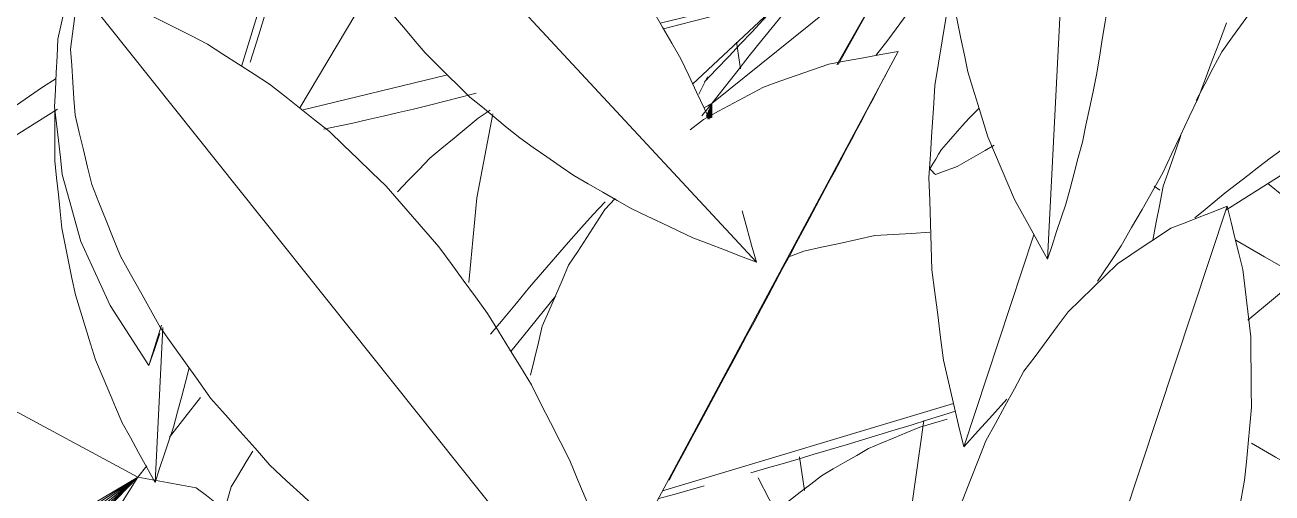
# Model space of a CAD drawing. Header units: metres. Extents: x 13.9 to 26.7, y -0.2 to 3.2.
# Drawn here: x 21.1852 to 21.258, y 1.3039 to 1.3312 of the extents above; entities that cross this region are included whole.
import ezdxf

# ---------------------------------------------------------------- set-up
doc = ezdxf.new("R2010")
doc.units = ezdxf.units.M
doc.layers.add('Importações nas famílias', color=10, linetype='Continuous', lineweight=5)
doc.layers.add('Vegetação', color=7, linetype='Continuous', lineweight=5)

# ---------------------------------------------------------------- blocks, each defined once
blk = doc.blocks.new('Planta_pergolado_12200 - plantas pergolado_skp_Component_12-V129-Corte 1')
at = {"layer": 'Importações nas famílias'}
blk.add_line((16.713184, 1.036307), (16.710977, 1.079085), dxfattribs=at)
at = {"layer": 'Importações nas famílias', "flags": 128}
for points in [[(16.709644, 1.051195), (16.709811, 1.050161), (16.709979, 1.049128), (16.710146, 1.048094), (16.710314, 1.04706)], [(16.717832, 1.047241), (16.71803, 1.048213), (16.718229, 1.049184), (16.718427, 1.050156), (16.718626, 1.051127)], [(16.710314, 1.04706), (16.710521, 1.04608), (16.710727, 1.045101), (16.710934, 1.044121), (16.711141, 1.043141)], [(16.716651, 1.043448), (16.716946, 1.044397), (16.717241, 1.045345), (16.717536, 1.046293), (16.717832, 1.047241)], [(16.711141, 1.043141), (16.711382, 1.042238), (16.711623, 1.041334), (16.711864, 1.040431), (16.712105, 1.039528)], [(16.715095, 1.03979), (16.715484, 1.040705), (16.715873, 1.041619), (16.716262, 1.042534), (16.716651, 1.043448)], [(16.712105, 1.039528), (16.712375, 1.038723), (16.712644, 1.037918), (16.712914, 1.037112), (16.713184, 1.036307)], [(16.713184, 1.036307), (16.713662, 1.037178), (16.71414, 1.038049), (16.714618, 1.038919), (16.715095, 1.03979)]]:
    blk.add_lwpolyline(points, dxfattribs=at)
blk = doc.blocks.new('Planta_pergolado_12200 - plantas pergolado_skp_Component_16-V2705-Corte 1')
at = {"extrusion": (0, 0, -1), "zscale": -0.9999999999999996}
blk.add_blockref('Planta_pergolado_12200 - plantas pergolado_skp_Component_12-V129-Corte 1', (-37.95805, 0.281269), dxfattribs=at)
blk = doc.blocks.new('Planta_pergolado_12200 - plantas pergolado_skp_-V2729-Corte 1')
blk.add_blockref('Planta_pergolado_12200 - plantas pergolado_skp_Component_16-V2705-Corte 1', (0, 0))
blk = doc.blocks.new('Planta_pergolado_12200 - plantas pergolado_skp_Component_12-V2751-Corte 1')
at = {"layer": 'Importações nas famílias'}
for p, q in [((21.224144, 1.327787), (21.228942, 1.33225)), ((21.211642, 1.325809), (21.212348, 1.32627))]:
    blk.add_line(p, q, dxfattribs=at)
at = {"layer": 'Importações nas famílias', "flags": 128}
for points in [[(21.225177, 1.331713), (21.226118, 1.331847), (21.227059, 1.331982), (21.228001, 1.332116), (21.228942, 1.33225)], [(21.228942, 1.33225), (21.228275, 1.331539), (21.227609, 1.330828), (21.226942, 1.330116), (21.226275, 1.329405)], [(21.222452, 1.331023), (21.223351, 1.33125), (21.224264, 1.331482), (21.225177, 1.331713)], [(21.226275, 1.329405), (21.225559, 1.328661), (21.224844, 1.327918)], [(21.208828, 1.323476), (21.209532, 1.324059), (21.210235, 1.324642), (21.210939, 1.325225), (21.211642, 1.325809)], [(21.206939, 1.321504), (21.207568, 1.322162), (21.208198, 1.322819), (21.208828, 1.323476)]]:
    blk.add_lwpolyline(points, dxfattribs=at)
blk = doc.blocks.new('Planta_pergolado_12200 - plantas pergolado_skp_Component_12-V2753-Corte 1')
at = {"layer": 'Importações nas famílias'}
for p, q in [((21.251427, 1.321595), (21.251102, 1.321842)), ((21.260484, 1.319751), (21.257735, 1.321993))]:
    blk.add_line(p, q, dxfattribs=at)
at = {"layer": 'Importações nas famílias', "flags": 128}
for points in [[(21.258386, 1.317237), (21.257543, 1.317723), (21.256699, 1.318209), (21.255856, 1.318695)], [(21.261035, 1.315914), (21.260152, 1.316355), (21.259269, 1.316796), (21.258386, 1.317237)]]:
    blk.add_lwpolyline(points, dxfattribs=at)
blk = doc.blocks.new('Planta_pergolado_12200 - plantas pergolado_skp_Component_16-V2755-Corte 1')
for name in ['Planta_pergolado_12200 - plantas pergolado_skp_Component_12-V2751-Corte 1', 'Planta_pergolado_12200 - plantas pergolado_skp_Component_12-V2753-Corte 1']:
    blk.add_blockref(name, (0, 0))
blk = doc.blocks.new('Planta_pergolado_12200 - plantas pergolado_skp_-V2811-Corte 1')
at = {"layer": 'Importações nas famílias'}
blk.add_line((21.236946, 1.30322), (21.237646, 1.308179), dxfattribs=at)
blk.add_blockref('Planta_pergolado_12200 - plantas pergolado_skp_Component_16-V2755-Corte 1', (0, 0))
blk = doc.blocks.new('Planta_pergolado_12200 - plantas pergolado_skp_Component_12-V325-Corte 1')
at = {"layer": 'Importações nas famílias'}
blk.add_line((16.693766, 1.312778), (16.6933, 1.321813), dxfattribs=at)
at = {"layer": 'Importações nas famílias', "flags": 128}
for points in [[(16.699607, 1.331534), (16.699606, 1.332519), (16.699605, 1.333505), (16.699605, 1.334465)], [(16.699208, 1.327599), (16.699308, 1.328582), (16.699407, 1.329566), (16.699507, 1.33055), (16.699607, 1.331534)], [(16.698414, 1.323713), (16.698613, 1.324684), (16.698811, 1.325656), (16.69901, 1.326627), (16.699208, 1.327599)], [(16.697233, 1.31992), (16.697528, 1.320868), (16.697824, 1.321816), (16.698119, 1.322764), (16.698414, 1.323713)], [(16.695678, 1.316261), (16.696067, 1.317176), (16.696456, 1.31809), (16.696844, 1.319005), (16.697233, 1.31992)], [(16.691763, 1.319465), (16.691965, 1.318709), (16.692206, 1.317806), (16.692447, 1.316902), (16.692688, 1.315999)], [(16.692688, 1.315999), (16.692957, 1.315194), (16.693227, 1.314389), (16.693497, 1.313584), (16.693766, 1.312778)], [(16.693766, 1.312778), (16.694244, 1.313649), (16.694722, 1.31452), (16.6952, 1.315391), (16.695678, 1.316261)]]:
    blk.add_lwpolyline(points, dxfattribs=at)
blk = doc.blocks.new('Planta_pergolado_12200 - plantas pergolado_skp_Component_16-V2819-Corte 1')
at = {"extrusion": (0, 0, -1), "zscale": -0.9999999999999996}
blk.add_blockref('Planta_pergolado_12200 - plantas pergolado_skp_Component_12-V325-Corte 1', (-37.88655, -0.008219), dxfattribs=at)
blk = doc.blocks.new('Planta_pergolado_12200 - plantas pergolado_skp_-V2895-Corte 1')
blk.add_blockref('Planta_pergolado_12200 - plantas pergolado_skp_Component_16-V2819-Corte 1', (0, 0))
blk = doc.blocks.new('Planta_pergolado_12200 - plantas pergolado_skp_Component_12-V2897-Corte 1')
at = {"layer": 'Importações nas famílias'}
for p, q in [((21.197825, 1.328813), (21.201612, 1.341048)), ((21.198334, 1.329075), (21.198625, 1.329985)), ((21.192428, 1.311378), (21.193158, 1.313738))]:
    blk.add_line(p, q, dxfattribs=at)
at = {"layer": 'Importações nas famílias', "flags": 128}
for points in [[(21.187954, 1.334221), (21.187744, 1.333268), (21.187535, 1.332314), (21.187326, 1.331361), (21.187117, 1.330408)], [(21.198625, 1.329985), (21.198901, 1.330865), (21.199177, 1.331745), (21.199452, 1.332624), (21.199728, 1.333504)], [(21.187117, 1.330408), (21.187068, 1.329424), (21.187019, 1.328441), (21.18697, 1.327457), (21.186922, 1.326474)], [(21.186922, 1.326474), (21.187035, 1.325483), (21.187148, 1.324493), (21.18726, 1.323502), (21.187373, 1.322512)], [(21.187373, 1.322512), (21.187645, 1.321538), (21.187917, 1.320564), (21.188189, 1.319589), (21.188461, 1.318615)], [(21.188461, 1.318615), (21.188886, 1.31768), (21.18931, 1.316745), (21.189735, 1.31581), (21.190159, 1.314875)], [(21.190159, 1.314875), (21.190726, 1.314001), (21.191293, 1.313126), (21.191861, 1.312252), (21.192428, 1.311378)], [(21.192428, 1.311378), (21.192749, 1.312308), (21.19307, 1.313237)]]:
    blk.add_lwpolyline(points, dxfattribs=at)
blk = doc.blocks.new('Planta_pergolado_12200 - plantas pergolado_skp_Component_12-V435-Corte 1')
at = {"layer": 'Importações nas famílias'}
for p, q in [((16.694901, 1.349332), (16.695533, 1.349116)), ((16.686597, 1.342662), (16.683055, 1.344894)), ((16.700337, 1.335824), (16.699535, 1.336342)), ((16.703387, 1.332082), (16.699462, 1.334555)), ((16.713277, 1.32585), (16.711195, 1.327162))]:
    blk.add_line(p, q, dxfattribs=at)
at = {"layer": 'Importações nas famílias', "flags": 128}
for points in [[(16.686025, 1.344324), (16.685152, 1.344781), (16.68428, 1.345239), (16.68344, 1.34568)], [(16.703346, 1.333769), (16.702619, 1.334265), (16.701858, 1.334785), (16.701098, 1.335304), (16.700337, 1.335824)], [(16.710045, 1.336006), (16.710542, 1.335059), (16.71104, 1.334113)], [(16.71104, 1.334113), (16.711395, 1.333101), (16.71175, 1.332089), (16.712105, 1.331077), (16.71246, 1.330065)], [(16.71246, 1.330065), (16.712664, 1.329011), (16.712869, 1.327957), (16.713073, 1.326903), (16.713277, 1.32585)], [(16.713277, 1.32585), (16.712759, 1.326316), (16.71224, 1.326783), (16.711721, 1.32725), (16.711202, 1.327717)]]:
    blk.add_lwpolyline(points, dxfattribs=at)
blk = doc.blocks.new('Planta_pergolado_12200 - plantas pergolado_skp_Component_16-V2900-Corte 1')
blk.add_blockref('Planta_pergolado_12200 - plantas pergolado_skp_Component_12-V2897-Corte 1', (0, 0))
at = {"extrusion": (0, 0, -1), "zscale": -1}
blk.add_blockref('Planta_pergolado_12200 - plantas pergolado_skp_Component_12-V435-Corte 1', (-37.88655, -0.008219), dxfattribs=at)
blk = doc.blocks.new('Planta_pergolado_12200 - plantas pergolado_skp_Component_12-V176-Corte 1')
at = {"layer": 'Importações nas famílias'}
for p, q in [((16.609057, 0.73205), (16.599, 0.738388)), ((16.63127, 0.718054), (16.622053, 0.723862))]:
    blk.add_line(p, q, dxfattribs=at)
at = {"layer": 'Importações nas famílias', "flags": 128}
for points in [[(16.599, 0.738388), (16.599972, 0.7387), (16.600943, 0.739013), (16.601915, 0.739326), (16.602886, 0.739639)], [(16.602886, 0.739639), (16.603895, 0.739791), (16.604904, 0.739944), (16.605913, 0.740097), (16.606708, 0.740217)], [(16.602402, 0.736803), (16.601552, 0.737199), (16.600701, 0.737595), (16.599851, 0.737991), (16.599, 0.738388)], [(16.617362, 0.738721), (16.617993, 0.738505), (16.618971, 0.738171)], [(16.618971, 0.738171), (16.619892, 0.737686), (16.620813, 0.7372), (16.621734, 0.736715), (16.622655, 0.736229)], [(16.605867, 0.735086), (16.605001, 0.735515), (16.604135, 0.735944), (16.603268, 0.736374), (16.602402, 0.736803)], [(16.622655, 0.736229), (16.623497, 0.735604), (16.624339, 0.734978), (16.625181, 0.734353), (16.626024, 0.733727)], [(16.608485, 0.733712), (16.607613, 0.73417), (16.60674, 0.734628), (16.605867, 0.735086)], [(16.626024, 0.733727), (16.626767, 0.732976), (16.627511, 0.732225), (16.628255, 0.731474), (16.628999, 0.730723)], [(16.628999, 0.730723), (16.629627, 0.729864), (16.630255, 0.729005), (16.630883, 0.728147), (16.631511, 0.727288)], [(16.631511, 0.727288), (16.632008, 0.726341), (16.632505, 0.725395), (16.633003, 0.724448)], [(16.62584, 0.723134), (16.625079, 0.723654), (16.624319, 0.724173), (16.623558, 0.724693), (16.622797, 0.725212)], [(16.628686, 0.721075), (16.627974, 0.72159), (16.627263, 0.722105), (16.626551, 0.72262), (16.62584, 0.723134)], [(16.633888, 0.722395), (16.63421, 0.721477), (16.634565, 0.720465), (16.63492, 0.719453)], [(16.631303, 0.719058), (16.630649, 0.719562), (16.629994, 0.720067), (16.62934, 0.720571), (16.628686, 0.721075)], [(16.63492, 0.719453), (16.635125, 0.7184), (16.635329, 0.717346), (16.635533, 0.716292)], [(16.633072, 0.717593), (16.632483, 0.718082), (16.631893, 0.71857), (16.631303, 0.719058)]]:
    blk.add_lwpolyline(points, dxfattribs=at)
blk = doc.blocks.new('Planta_pergolado_12200 - plantas pergolado_skp_Component_17-V2932-Corte 1')
at = {"layer": 'Importações nas famílias'}
blk.add_line((21.240891, 1.32639), (21.240297, 1.325804), dxfattribs=at)
at = {"layer": 'Importações nas famílias', "flags": 128}
for points in [[(21.240297, 1.325804), (21.239893, 1.325347), (21.23949, 1.32489), (21.239087, 1.324433), (21.238683, 1.323976)], [(21.238683, 1.323976), (21.238515, 1.323696), (21.238347, 1.323416), (21.238179, 1.323136), (21.238011, 1.322855)], [(21.239606, 1.322991), (21.240146, 1.323303), (21.240686, 1.323614), (21.241225, 1.323926), (21.241765, 1.324238)], [(21.238011, 1.322855), (21.23809, 1.322772), (21.238169, 1.322688), (21.238247, 1.322604), (21.238326, 1.32252)], [(21.238326, 1.32252), (21.238646, 1.322637), (21.238966, 1.322755), (21.239286, 1.322873), (21.239606, 1.322991)]]:
    blk.add_lwpolyline(points, dxfattribs=at)
blk = doc.blocks.new('Planta_pergolado_12200 - plantas pergolado_skp_Component_16-V2933-Corte 1')
blk.add_blockref('Planta_pergolado_12200 - plantas pergolado_skp_Component_17-V2932-Corte 1', (0, 0))
at = {"extrusion": (0, 0, -1), "zscale": -1}
blk.add_blockref('Planta_pergolado_12200 - plantas pergolado_skp_Component_12-V176-Corte 1', (-37.88655, 0.602393), dxfattribs=at)
blk = doc.blocks.new('Planta_pergolado_12200 - plantas pergolado_skp_Component_12-V97-Corte 1')
at = {"layer": 'Importações nas famílias'}
blk.add_line((16.611776, 0.384133), (16.628182, 0.334684), dxfattribs=at)
at = {"layer": 'Importações nas famílias', "flags": 128}
for points in [[(16.611776, 0.384133), (16.61155, 0.383211), (16.611323, 0.38229), (16.611096, 0.381368), (16.61087, 0.380446)], [(16.615054, 0.382849), (16.614235, 0.38317), (16.613415, 0.383491), (16.612596, 0.383812), (16.611776, 0.384133)], [(16.618171, 0.380782), (16.617392, 0.381299), (16.616613, 0.381816), (16.615833, 0.382333), (16.615054, 0.382849)], [(16.621053, 0.377979), (16.620333, 0.37868), (16.619612, 0.379381), (16.618891, 0.380081), (16.618171, 0.380782)], [(16.61087, 0.380446), (16.610751, 0.379466), (16.610632, 0.378486), (16.610513, 0.377506), (16.610394, 0.376526)], [(16.623633, 0.374507), (16.622988, 0.375375), (16.622343, 0.376243), (16.621698, 0.377111), (16.621053, 0.377979)], [(16.610394, 0.376526), (16.610385, 0.375499), (16.610375, 0.374471), (16.610365, 0.373444), (16.610356, 0.372416)], [(16.625851, 0.370447), (16.625297, 0.371462), (16.624742, 0.372477), (16.624188, 0.373492), (16.623633, 0.374507)], [(16.610356, 0.372416), (16.610456, 0.371352), (16.610555, 0.370289), (16.610655, 0.369225), (16.610755, 0.368161)], [(16.627654, 0.365893), (16.627203, 0.367032), (16.626753, 0.36817), (16.626302, 0.369308), (16.625851, 0.370447)], [(16.610755, 0.368161), (16.610963, 0.367073), (16.611171, 0.365985), (16.611378, 0.364897), (16.611586, 0.363809)]]:
    blk.add_lwpolyline(points, dxfattribs=at)
blk = doc.blocks.new('Planta_pergolado_12200 - plantas pergolado_skp_Component_12-V98-Corte 1')
at = {"layer": 'Importações nas famílias'}
blk.add_line((16.678816, 0.396861), (16.645521, 0.355143), dxfattribs=at)
at = {"layer": 'Importações nas famílias', "flags": 128}
for points in [[(16.679279, 0.393304), (16.679163, 0.394193), (16.679047, 0.395083), (16.678932, 0.395972), (16.678816, 0.396861)], [(16.675023, 0.39547), (16.67409, 0.395001), (16.673157, 0.394533), (16.672224, 0.394064), (16.671291, 0.393596)], [(16.671291, 0.393596), (16.670383, 0.393012), (16.669476, 0.392428), (16.668568, 0.391844), (16.667661, 0.39126)], [(16.679018, 0.389452), (16.679083, 0.390415), (16.679148, 0.391378), (16.679213, 0.392341), (16.679279, 0.393304)], [(16.667661, 0.39126), (16.666789, 0.390567), (16.665917, 0.389873), (16.665045, 0.38918), (16.664173, 0.388487)], [(16.678039, 0.385394), (16.678283, 0.386408), (16.678528, 0.387423), (16.678773, 0.388437), (16.679018, 0.389452)], [(16.664173, 0.388487), (16.663346, 0.387693), (16.662519, 0.386899), (16.661692, 0.386104), (16.660866, 0.38531)], [(16.660866, 0.38531), (16.660093, 0.384423), (16.659321, 0.383536), (16.658549, 0.382649), (16.657776, 0.381762)], [(16.676365, 0.381225), (16.676784, 0.382267), (16.677202, 0.383309), (16.67762, 0.384352), (16.678039, 0.385394)], [(16.657776, 0.381762), (16.657067, 0.380793), (16.656358, 0.379823), (16.655648, 0.378854), (16.654939, 0.377884)], [(16.674036, 0.377045), (16.674619, 0.37809), (16.675201, 0.379135), (16.675783, 0.38018), (16.676365, 0.381225)], [(16.654939, 0.377884), (16.654301, 0.376843), (16.653662, 0.375801), (16.653024, 0.37476), (16.652385, 0.373718)], [(16.671107, 0.372949), (16.671839, 0.373973), (16.672571, 0.374997), (16.673304, 0.376021), (16.674036, 0.377045)], [(16.652385, 0.373718), (16.651825, 0.372617), (16.651265, 0.371515), (16.650704, 0.370413), (16.650144, 0.369312)], [(16.667645, 0.369036), (16.66851, 0.370014), (16.669376, 0.370993), (16.670241, 0.371971), (16.671107, 0.372949)], [(16.650144, 0.369312), (16.649667, 0.368162), (16.649191, 0.367012), (16.648715, 0.365862), (16.648239, 0.364712)], [(16.663732, 0.365396), (16.66471, 0.366306), (16.665688, 0.367216), (16.666666, 0.368126), (16.667645, 0.369036)]]:
    blk.add_lwpolyline(points, dxfattribs=at)
blk = doc.blocks.new('Planta_pergolado_12200 - plantas pergolado_skp_Component_16-V2947-Corte 1')
at = {"extrusion": (0, 0, -1), "zscale": -1}
for name in ['Planta_pergolado_12200 - plantas pergolado_skp_Component_12-V98-Corte 1', 'Planta_pergolado_12200 - plantas pergolado_skp_Component_12-V97-Corte 1']:
    blk.add_blockref(name, (-37.867133, 0.936533), dxfattribs=at)
blk = doc.blocks.new('Planta_pergolado_12200 - plantas pergolado_skp_-V2966-Corte 1')
blk.add_blockref('Planta_pergolado_12200 - plantas pergolado_skp_Component_16-V2947-Corte 1', (0, 0))
blk = doc.blocks.new('Planta_pergolado_12200 - plantas pergolado_skp_-V2967-Corte 1')
for name in ['Planta_pergolado_12200 - plantas pergolado_skp_-V2966-Corte 1', 'Planta_pergolado_12200 - plantas pergolado_skp_Component_16-V2900-Corte 1', 'Planta_pergolado_12200 - plantas pergolado_skp_Component_16-V2933-Corte 1']:
    blk.add_blockref(name, (0, 0))
blk = doc.blocks.new('Planta_pergolado_12200 - plantas pergolado_skp_-V2968-Corte 1')
for name in ['Planta_pergolado_12200 - plantas pergolado_skp_-V2967-Corte 1', 'Planta_pergolado_12200 - plantas pergolado_skp_-V2895-Corte 1', 'Planta_pergolado_12200 - plantas pergolado_skp_-V2729-Corte 1', 'Planta_pergolado_12200 - plantas pergolado_skp_-V2811-Corte 1']:
    blk.add_blockref(name, (0, 0))
blk = doc.blocks.new('Planta_pergolado_12200 - plantas pergolado_skp_Component_12-V3069-Corte 1')
at = {"layer": 'Importações nas famílias'}
blk.add_line((21.207088, 1.299209), (21.217277, 1.285459), dxfattribs=at)
at = {"layer": 'Importações nas famílias', "flags": 128}
for points in [[(21.197222, 1.304297), (21.197538, 1.304816), (21.197854, 1.305336), (21.19817, 1.305856), (21.198486, 1.306375)], [(21.196597, 1.302099), (21.196754, 1.302649), (21.19691, 1.303198), (21.197066, 1.303747), (21.197222, 1.304297)], [(21.196627, 1.299836), (21.19662, 1.300402), (21.196612, 1.300968), (21.196605, 1.301534), (21.196597, 1.302099)], [(21.19731, 1.297559), (21.197139, 1.298128), (21.196968, 1.298697), (21.196798, 1.299266), (21.196627, 1.299836)], [(21.19863, 1.295321), (21.1983, 1.295881), (21.19797, 1.29644), (21.19764, 1.296999), (21.19731, 1.297559)], [(21.200557, 1.293176), (21.200076, 1.293712), (21.199594, 1.294249), (21.199112, 1.294785), (21.19863, 1.295321)], [(21.213827, 1.29512), (21.214006, 1.294691), (21.21433, 1.293913), (21.214655, 1.293135), (21.214979, 1.292356)], [(21.203045, 1.291174), (21.202423, 1.291675), (21.201801, 1.292175), (21.201179, 1.292676), (21.200557, 1.293176)], [(21.214979, 1.292356), (21.215279, 1.291519), (21.21558, 1.290682), (21.215881, 1.289845), (21.216181, 1.289007)], [(21.206037, 1.289361), (21.205289, 1.289815), (21.204541, 1.290268), (21.203793, 1.290721), (21.203045, 1.291174)], [(21.20946, 1.287781), (21.208604, 1.288176), (21.207748, 1.288571), (21.206893, 1.288966), (21.206037, 1.289361)], [(21.216181, 1.289007), (21.216455, 1.28812), (21.216729, 1.287233), (21.217003, 1.286346), (21.217277, 1.285459)], [(21.213237, 1.28647), (21.212293, 1.286798), (21.211348, 1.287126), (21.210404, 1.287453), (21.20946, 1.287781)], [(21.217277, 1.285459), (21.216267, 1.285712), (21.215257, 1.285965), (21.214247, 1.286217), (21.213237, 1.28647)]]:
    blk.add_lwpolyline(points, dxfattribs=at)
blk = doc.blocks.new('Planta_pergolado_12200 - plantas pergolado_skp_Component_12-V3070-Corte 1')
at = {"layer": 'Importações nas famílias'}
for p, q in [((21.22971, 1.31769), (21.230642, 1.318049)), ((21.239393, 1.309166), (21.222409, 1.304077))]:
    blk.add_line(p, q, dxfattribs=at)
at = {"layer": 'Importações nas famílias', "flags": 128}
for points in [[(21.230642, 1.318049), (21.231683, 1.318275), (21.232723, 1.318502), (21.233764, 1.318728), (21.234804, 1.318954)], [(21.234804, 1.318954), (21.235869, 1.319018), (21.236934, 1.319083), (21.237998, 1.319147)], [(21.239499, 1.308709), (21.238819, 1.308497), (21.237871, 1.308202), (21.236922, 1.307906)], [(21.236922, 1.307906), (21.235974, 1.307618), (21.235026, 1.30733), (21.234079, 1.307042), (21.233131, 1.306754)], [(21.233131, 1.306754), (21.232194, 1.306478), (21.231257, 1.306201), (21.23032, 1.305924), (21.229384, 1.305647)], [(21.229384, 1.305647), (21.228468, 1.305384), (21.227553, 1.305121)], [(21.224839, 1.30435), (21.223955, 1.304104), (21.223072, 1.303858), (21.222188, 1.303613)]]:
    blk.add_lwpolyline(points, dxfattribs=at)
blk = doc.blocks.new('Planta_pergolado_12200 - plantas pergolado_skp_Component_12-V3071-Corte 1')
at = {"layer": 'Importações nas famílias'}
for p, q in [((21.236152, 1.3297), (21.219619, 1.298875)), ((21.224015, 1.325131), (21.224793, 1.325731)), ((21.219038, 1.320471), (21.219636, 1.321117))]:
    blk.add_line(p, q, dxfattribs=at)
at = {"layer": 'Importações nas famílias', "flags": 128}
for points in [[(21.232114, 1.328955), (21.233123, 1.329141), (21.234133, 1.329328), (21.235143, 1.329514), (21.236152, 1.3297)], [(21.228297, 1.327621), (21.229252, 1.327955), (21.230206, 1.328288), (21.23116, 1.328621), (21.232114, 1.328955)], [(21.235673, 1.328789), (21.235433, 1.328333), (21.235193, 1.327877)], [(21.224793, 1.325731), (21.225669, 1.326204), (21.226545, 1.326676), (21.227421, 1.327149), (21.228297, 1.327621)], [(21.235193, 1.327877), (21.234912, 1.327345), (21.23463, 1.326814), (21.234349, 1.326282), (21.234067, 1.32575)], [(21.234067, 1.32575), (21.233748, 1.325148), (21.233428, 1.324546), (21.233108, 1.323945), (21.232788, 1.323343)], [(21.232788, 1.323343), (21.232434, 1.322678), (21.232079, 1.322012), (21.231724, 1.321347), (21.23137, 1.320682)], [(21.216923, 1.317223), (21.217452, 1.318035), (21.217981, 1.318847), (21.21851, 1.319659), (21.219038, 1.320471)], [(21.23137, 1.320682), (21.230984, 1.319961), (21.230599, 1.319239), (21.230213, 1.318518), (21.229828, 1.317797)], [(21.229828, 1.317797), (21.229415, 1.317027), (21.229003, 1.316258), (21.228591, 1.315489), (21.228179, 1.31472)], [(21.215387, 1.313663), (21.215771, 1.314553), (21.216155, 1.315443), (21.216539, 1.316333), (21.216923, 1.317223)], [(21.228179, 1.31472), (21.227745, 1.313911), (21.227311, 1.313102), (21.226876, 1.312294), (21.226442, 1.311485)], [(21.214696, 1.310822), (21.214926, 1.311769), (21.215157, 1.312716), (21.215387, 1.313663)], [(21.226442, 1.311485), (21.225991, 1.310646), (21.225539, 1.309807), (21.225088, 1.308967), (21.224636, 1.308128)], [(21.224636, 1.308128), (21.224173, 1.307268), (21.223709, 1.306408), (21.223246, 1.305547), (21.222782, 1.304687)]]:
    blk.add_lwpolyline(points, dxfattribs=at)
blk = doc.blocks.new('Planta_pergolado_12200 - plantas pergolado_skp_Component_17-V3073-Corte 1')
at = {"layer": 'Importações nas famílias'}
for p, q in [((21.225283, 1.326653), (21.236359, 1.335575)), ((21.232579, 1.328916), (21.236359, 1.335575)), ((21.23265, 1.328935), (21.236359, 1.335575)), ((21.234848, 1.329459), (21.235551, 1.330355)), ((21.225283, 1.326653), (21.224707, 1.325943)), ((21.225283, 1.326653), (21.22497, 1.325936)), ((21.225283, 1.326653), (21.224972, 1.32593)), ((21.225283, 1.326653), (21.224982, 1.325907)), ((21.225283, 1.326653), (21.224997, 1.325871)), ((21.225283, 1.326653), (21.22502, 1.325817)), ((21.225283, 1.326653), (21.225052, 1.325741)), ((21.225283, 1.326653), (21.225118, 1.32575)), ((21.225283, 1.326653), (21.225188, 1.325796)), ((21.225283, 1.326653), (21.225242, 1.325831)), ((21.225273, 1.325851), (21.225283, 1.326653)), ((21.216179, 1.315443), (21.213545, 1.3122))]:
    blk.add_line(p, q, dxfattribs=at)
at = {"layer": 'Importações nas famílias', "flags": 128}
for points in [[(21.235551, 1.330355), (21.236255, 1.331307), (21.236959, 1.332259), (21.237663, 1.333211), (21.238367, 1.334163)], [(21.23129, 1.334116), (21.230516, 1.333176), (21.229743, 1.332237), (21.22897, 1.331298), (21.228197, 1.330358)], [(21.228197, 1.330358), (21.227468, 1.329432), (21.22674, 1.328505), (21.226011, 1.327579), (21.225283, 1.326653)], [(21.225283, 1.326653), (21.225053, 1.32653), (21.224823, 1.326407)], [(21.219051, 1.320929), (21.218364, 1.320182), (21.217677, 1.319434)], [(21.217677, 1.319434), (21.216919, 1.318564), (21.216162, 1.317693), (21.215405, 1.316823), (21.214648, 1.315952)], [(21.214648, 1.315952), (21.213872, 1.315018), (21.213096, 1.314084), (21.212373, 1.313214)]]:
    blk.add_lwpolyline(points, dxfattribs=at)
blk = doc.blocks.new('Planta_pergolado_12200 - plantas pergolado_skp_Component_16-V3074-Corte 1')
for name in ['Planta_pergolado_12200 - plantas pergolado_skp_Component_17-V3073-Corte 1', 'Planta_pergolado_12200 - plantas pergolado_skp_Component_12-V3071-Corte 1', 'Planta_pergolado_12200 - plantas pergolado_skp_Component_12-V3070-Corte 1', 'Planta_pergolado_12200 - plantas pergolado_skp_Component_12-V3069-Corte 1']:
    blk.add_blockref(name, (0, 0))
blk = doc.blocks.new('Planta_pergolado_12200 - plantas pergolado_skp_Component_12-V3088-Corte 1')
at = {"layer": 'Importações nas famílias'}
for p, q in [((21.184529, 1.335936), (21.19873, 1.348436)), ((21.176416, 1.337366), (21.176883, 1.337985)), ((21.172483, 1.325333), (21.177556, 1.329798))]:
    blk.add_line(p, q, dxfattribs=at)
at = {"layer": 'Importações nas famílias', "flags": 128}
for points in [[(21.191884, 1.347707), (21.192724, 1.347844), (21.193563, 1.347981), (21.194403, 1.348118), (21.195242, 1.348254)], [(21.195242, 1.348254), (21.196114, 1.3483), (21.196986, 1.348345), (21.197858, 1.348391), (21.19873, 1.348436)], [(21.19873, 1.348436), (21.19799, 1.347681), (21.19725, 1.346925), (21.196509, 1.34617), (21.195769, 1.345414)], [(21.188695, 1.346801), (21.189492, 1.347028), (21.190289, 1.347254), (21.191087, 1.347481), (21.191884, 1.347707)], [(21.186455, 1.345859), (21.187201, 1.346173), (21.187948, 1.346487), (21.188695, 1.346801)], [(21.195769, 1.345414), (21.195009, 1.344656), (21.194249, 1.343898), (21.193489, 1.343141), (21.192729, 1.342383)], [(21.192729, 1.342383), (21.191967, 1.341641), (21.191204, 1.340899), (21.190442, 1.340157), (21.18968, 1.339415)], [(21.18968, 1.339415), (21.188934, 1.338706), (21.188188, 1.337997), (21.187442, 1.337288), (21.186695, 1.336579)], [(21.174886, 1.334646), (21.175268, 1.335326), (21.175651, 1.336006), (21.176033, 1.336686), (21.176416, 1.337366)], [(21.186695, 1.336579), (21.185983, 1.33592), (21.18527, 1.335261), (21.184557, 1.334602)], [(21.173712, 1.331711), (21.174005, 1.332445), (21.174299, 1.333179), (21.174592, 1.333912), (21.174886, 1.334646)], [(21.172908, 1.328596), (21.173109, 1.329375), (21.17331, 1.330154), (21.173511, 1.330932), (21.173712, 1.331711)], [(21.172483, 1.325333), (21.172589, 1.326149), (21.172695, 1.326964), (21.172802, 1.32778), (21.172908, 1.328596)], [(21.177771, 1.32866), (21.177254, 1.328237), (21.176736, 1.327813)], [(21.176736, 1.327813), (21.176311, 1.327491), (21.175885, 1.327168), (21.17546, 1.326846), (21.175034, 1.326523)], [(21.175034, 1.326523), (21.174711, 1.326309), (21.174387, 1.326096), (21.174063, 1.325882), (21.173739, 1.325668)], [(21.173739, 1.325668), (21.173525, 1.325568), (21.173311, 1.325468), (21.173097, 1.325368), (21.172882, 1.325268)], [(21.172882, 1.325268), (21.172782, 1.325285), (21.172682, 1.325301), (21.172583, 1.325317), (21.172483, 1.325333)]]:
    blk.add_lwpolyline(points, dxfattribs=at)
blk = doc.blocks.new('Planta_pergolado_12200 - plantas pergolado_skp_Component_12-V88-Corte 1')
at = {"layer": 'Importações nas famílias'}
blk.add_line((16.564031, 0.791203), (16.591644, 0.820944), dxfattribs=at)
at = {"layer": 'Importações nas famílias', "flags": 128}
for points in [[(16.570563, 0.806754), (16.570031, 0.805829), (16.569499, 0.804905), (16.568966, 0.803981), (16.568434, 0.803056)], [(16.583364, 0.803401), (16.583938, 0.804081), (16.584513, 0.804762), (16.585088, 0.805443), (16.585663, 0.806124)], [(16.568434, 0.803056), (16.567977, 0.802085), (16.567521, 0.801114), (16.567064, 0.800142), (16.566786, 0.79955)], [(16.580748, 0.80083), (16.581402, 0.801473), (16.582056, 0.802115), (16.58271, 0.802758), (16.583364, 0.803401)], [(16.577843, 0.798442), (16.578569, 0.799039), (16.579295, 0.799636), (16.580021, 0.800233), (16.580748, 0.80083)], [(16.574683, 0.796262), (16.575473, 0.796807), (16.576263, 0.797352), (16.577053, 0.797897), (16.577843, 0.798442)], [(16.571302, 0.794315), (16.572148, 0.794802), (16.572993, 0.795289), (16.573838, 0.795776), (16.574683, 0.796262)], [(16.564854, 0.794192), (16.56458, 0.793196), (16.564305, 0.7922), (16.564031, 0.791203)], [(16.567738, 0.792623), (16.568629, 0.793046), (16.56952, 0.793469), (16.570411, 0.793892), (16.571302, 0.794315)], [(16.564031, 0.791203), (16.564958, 0.791558), (16.565884, 0.791913), (16.566811, 0.792268), (16.567738, 0.792623)]]:
    blk.add_lwpolyline(points, dxfattribs=at)
blk = doc.blocks.new('Planta_pergolado_12200 - plantas pergolado_skp_Component_16-V3091-Corte 1')
blk.add_blockref('Planta_pergolado_12200 - plantas pergolado_skp_Component_12-V3088-Corte 1', (0, 0))
at = {"extrusion": (0, 0, -1), "zscale": -1}
blk.add_blockref('Planta_pergolado_12200 - plantas pergolado_skp_Component_12-V88-Corte 1', (-37.79191, 0.526205), dxfattribs=at)
blk = doc.blocks.new('Planta_pergolado_12200 - plantas pergolado_skp_-V3114-Corte 1')
for name in ['Planta_pergolado_12200 - plantas pergolado_skp_Component_16-V3091-Corte 1', 'Planta_pergolado_12200 - plantas pergolado_skp_Component_16-V3074-Corte 1']:
    blk.add_blockref(name, (0, 0))
blk = doc.blocks.new('Planta_pergolado_12200 - plantas pergolado_skp_Component_12-V3131-Corte 1')
at = {"layer": 'Importações nas famílias'}
for p, q in [((21.222026, 1.337737), (21.222866, 1.337479)), ((21.230259, 1.333289), (21.222262, 1.331345)), ((21.209854, 1.328329), (21.201362, 1.326265))]:
    blk.add_line(p, q, dxfattribs=at)
at = {"layer": 'Importações nas famílias', "flags": 128}
for points in [[(21.222866, 1.337479), (21.223824, 1.337023), (21.224782, 1.336567), (21.22574, 1.336111), (21.226699, 1.335656)], [(21.226699, 1.335656), (21.227589, 1.335064), (21.228479, 1.334472), (21.229369, 1.33388), (21.230259, 1.333289)], [(21.230259, 1.333289), (21.229346, 1.332954), (21.228434, 1.332619), (21.227521, 1.332284), (21.226609, 1.331949)], [(21.211529, 1.327264), (21.210631, 1.327035), (21.209713, 1.326801), (21.208795, 1.326567), (21.207877, 1.326333)], [(21.207877, 1.326333), (21.20699, 1.326128), (21.206102, 1.325923), (21.205215, 1.325718), (21.204327, 1.325513)], [(21.204327, 1.325513), (21.203479, 1.32534), (21.202632, 1.325166)]]:
    blk.add_lwpolyline(points, dxfattribs=at)
blk = doc.blocks.new('Planta_pergolado_12200 - plantas pergolado_skp_Component_12-V3132-Corte 1')
at = {"layer": 'Importações nas famílias'}
for p, q in [((21.21699, 1.352926), (21.214193, 1.348217)), ((21.205546, 1.33366), (21.201237, 1.326406))]:
    blk.add_line(p, q, dxfattribs=at)
blk = doc.blocks.new('Planta_pergolado_12200 - plantas pergolado_skp_Component_16-V3133-Corte 1')
for name in ['Planta_pergolado_12200 - plantas pergolado_skp_Component_12-V3132-Corte 1', 'Planta_pergolado_12200 - plantas pergolado_skp_Component_12-V3131-Corte 1']:
    blk.add_blockref(name, (0, 0))
blk = doc.blocks.new('Planta_pergolado_12200 - plantas pergolado_skp_Component_12-V743-Corte 1')
at = {"layer": 'Importações nas famílias'}
for p, q in [((16.654842, 1.303788), (16.646873, 1.310803)), ((16.647389, 1.309364), (16.648151, 1.308622)), ((16.653987, 1.30315), (16.654591, 1.302608))]:
    blk.add_line(p, q, dxfattribs=at)
at = {"layer": 'Importações nas famílias', "flags": 128}
for points in [[(16.649137, 1.316008), (16.648339, 1.316235), (16.647542, 1.316462)], [(16.652123, 1.314753), (16.651376, 1.315067), (16.65063, 1.315381), (16.649883, 1.315695), (16.649137, 1.316008)], [(16.654873, 1.313162), (16.654186, 1.31356), (16.653498, 1.313958), (16.652811, 1.314355), (16.652123, 1.314753)], [(16.657357, 1.311254), (16.656736, 1.311731), (16.656115, 1.312208), (16.655494, 1.312685), (16.654873, 1.313162)], [(16.648151, 1.308622), (16.648897, 1.307913), (16.649643, 1.307205), (16.650389, 1.306496), (16.651136, 1.305787)], [(16.651136, 1.305787), (16.651848, 1.305128), (16.652561, 1.304468), (16.653274, 1.303809), (16.653987, 1.30315)]]:
    blk.add_lwpolyline(points, dxfattribs=at)
blk = doc.blocks.new('Planta_pergolado_12200 - plantas pergolado_skp_Component_12-V747-Corte 1')
at = {"layer": 'Importações nas famílias'}
for p, q in [((16.622791, 1.300444), (16.630947, 1.309229)), ((16.616485, 1.302166), (16.615952, 1.301242)), ((16.631584, 1.301537), (16.632012, 1.30216)), ((16.628631, 1.29817), (16.629285, 1.298813))]:
    blk.add_line(p, q, dxfattribs=at)
at = {"layer": 'Importações nas famílias', "flags": 128}
for points in [[(16.629763, 1.315064), (16.629063, 1.314661), (16.628362, 1.314257), (16.627662, 1.313854), (16.626962, 1.313451)], [(16.626962, 1.313451), (16.626264, 1.312913), (16.625566, 1.312375), (16.624867, 1.311837), (16.624169, 1.311298)], [(16.624169, 1.311298), (16.62349, 1.310638), (16.62281, 1.309978), (16.62213, 1.309318), (16.62145, 1.308657)], [(16.62145, 1.308657), (16.620805, 1.30789), (16.620159, 1.307123), (16.619514, 1.306356), (16.618868, 1.305589)], [(16.618868, 1.305589), (16.618273, 1.304733), (16.617677, 1.303878), (16.617081, 1.303022), (16.616485, 1.302166)], [(16.629285, 1.298813), (16.62986, 1.299494), (16.630434, 1.300175), (16.631009, 1.300856), (16.631584, 1.301537)]]:
    blk.add_lwpolyline(points, dxfattribs=at)
blk = doc.blocks.new('Planta_pergolado_12200 - plantas pergolado_skp_Component_17-V3148-Corte 1')
at = {"layer": 'Importações nas famílias'}
blk.add_line((21.259699, 1.316634), (21.256564, 1.314028), dxfattribs=at)
blk = doc.blocks.new('Planta_pergolado_12200 - plantas pergolado_skp_Component_16-V3149-Corte 1')
blk.add_blockref('Planta_pergolado_12200 - plantas pergolado_skp_Component_17-V3148-Corte 1', (0, 0))
at = {"extrusion": (0, 0, -1), "zscale": -1}
for name in ['Planta_pergolado_12200 - plantas pergolado_skp_Component_12-V743-Corte 1', 'Planta_pergolado_12200 - plantas pergolado_skp_Component_12-V747-Corte 1']:
    blk.add_blockref(name, (-37.88655, -0.008219), dxfattribs=at)
blk = doc.blocks.new('Planta_pergolado_12200 - plantas pergolado_skp_-V3172-Corte 1')
for name in ['Planta_pergolado_12200 - plantas pergolado_skp_Component_16-V3133-Corte 1', 'Planta_pergolado_12200 - plantas pergolado_skp_Component_16-V3149-Corte 1']:
    blk.add_blockref(name, (0, 0))
blk = doc.blocks.new('Planta_pergolado_12200 - plantas pergolado_skp_Component_17-V3210-Corte 1')
at = {"layer": 'Importações nas famílias'}
for p, q in [((21.191786, 1.304856), (21.182598, 1.309813)), ((21.192312, 1.305525), (21.191786, 1.304856)), ((21.186711, 1.301863), (21.191786, 1.304856)), ((21.191786, 1.304856), (21.187135, 1.301857)), ((21.191786, 1.304856), (21.187604, 1.301851)), ((21.191786, 1.304856), (21.188038, 1.301844)), ((21.191786, 1.304856), (21.188386, 1.301839)), ((21.191786, 1.304856), (21.188614, 1.301819)), ((21.191786, 1.304856), (21.18877, 1.301823)), ((21.191786, 1.304856), (21.188812, 1.301819)), ((21.191786, 1.304856), (21.189797, 1.301733))]:
    blk.add_line(p, q, dxfattribs=at)
at = {"layer": 'Importações nas famílias', "flags": 128}
for points in [[(21.195442, 1.309505), (21.194528, 1.308343), (21.193632, 1.307203)], [(21.191786, 1.304856), (21.192636, 1.304702), (21.193485, 1.304548), (21.194335, 1.304394), (21.195185, 1.304239)], [(21.195185, 1.304239), (21.195781, 1.303787), (21.196377, 1.303335)]]:
    blk.add_lwpolyline(points, dxfattribs=at)
blk = doc.blocks.new('Planta_pergolado_12200 - plantas pergolado_skp_Component_16-V3211-Corte 1')
blk.add_blockref('Planta_pergolado_12200 - plantas pergolado_skp_Component_17-V3210-Corte 1', (0, 0))
blk = doc.blocks.new('Planta_pergolado_12200 - plantas pergolado_skp_Component_12-V3223-Corte 1')
at = {"layer": 'Importações nas famílias', "flags": 128}
for points in [[(21.211571, 1.321154), (21.211801, 1.322378), (21.212032, 1.323602), (21.212262, 1.324827), (21.212492, 1.326051)], [(21.211109, 1.31621), (21.211225, 1.317446), (21.21134, 1.318682), (21.211455, 1.319918), (21.211571, 1.321154)]]:
    blk.add_lwpolyline(points, dxfattribs=at)
blk = doc.blocks.new('Planta_pergolado_12200 - plantas pergolado_skp_Component_16-V3227-Corte 1')
blk.add_blockref('Planta_pergolado_12200 - plantas pergolado_skp_Component_12-V3223-Corte 1', (0, 0))
blk = doc.blocks.new('Planta_pergolado_12200 - plantas pergolado_skp_-V3233-Corte 1')
for name in ['Planta_pergolado_12200 - plantas pergolado_skp_Component_16-V3227-Corte 1', 'Planta_pergolado_12200 - plantas pergolado_skp_Component_16-V3211-Corte 1']:
    blk.add_blockref(name, (0, 0))
blk = doc.blocks.new('Planta_pergolado_12200 - plantas pergolado_skp_-V3234-Corte 1')
blk.add_blockref('Planta_pergolado_12200 - plantas pergolado_skp_-V3233-Corte 1', (0, 0))
blk = doc.blocks.new('Planta_pergolado_12200 - plantas pergolado_skp_Component_12-V3283-Corte 1')
at = {"layer": 'Importações nas famílias'}
blk.add_line((21.244083, 1.319003), (21.239981, 1.30664), dxfattribs=at)
at = {"layer": 'Importações nas famílias', "flags": 128}
for points in [[(21.238305, 1.327701), (21.238519, 1.329003), (21.238734, 1.330306), (21.238948, 1.331608), (21.239163, 1.332911)], [(21.255321, 1.331365), (21.254905, 1.330264), (21.254489, 1.329164), (21.254073, 1.328064), (21.253656, 1.326964)], [(21.237956, 1.322344), (21.238043, 1.323683), (21.23813, 1.325022), (21.238218, 1.326362), (21.238305, 1.327701)], [(21.253656, 1.326964), (21.253142, 1.325876), (21.252628, 1.324788), (21.252114, 1.3237), (21.2516, 1.322612)], [(21.2516, 1.322612), (21.250994, 1.321548), (21.250388, 1.320484), (21.249782, 1.319421), (21.249176, 1.318357)], [(21.238123, 1.316964), (21.238082, 1.318309), (21.23804, 1.319654), (21.237998, 1.320999), (21.237956, 1.322344)], [(21.249176, 1.318357), (21.248485, 1.317329), (21.247793, 1.316302)], [(21.238804, 1.311688), (21.238634, 1.313007), (21.238464, 1.314326), (21.238294, 1.315645), (21.238123, 1.316964)], [(21.239981, 1.30664), (21.239687, 1.307902), (21.239393, 1.309164), (21.239098, 1.310426), (21.238804, 1.311688)], [(21.242496, 1.309405), (21.241658, 1.308483), (21.24082, 1.307562), (21.239981, 1.30664)]]:
    blk.add_lwpolyline(points, dxfattribs=at)
blk = doc.blocks.new('Planta_pergolado_12200 - plantas pergolado_skp_Component_17-V3287-Corte 1')
at = {"layer": 'Importações nas famílias', "flags": 128}
blk.add_lwpolyline([(21.23055, 1.299819), (21.22991, 1.30107), (21.22927, 1.302322), (21.22863, 1.303573), (21.22799, 1.304825)], dxfattribs=at)
blk = doc.blocks.new('Planta_pergolado_12200 - plantas pergolado_skp_Component_16-V3288-Corte 1')
for name in ['Planta_pergolado_12200 - plantas pergolado_skp_Component_12-V3283-Corte 1', 'Planta_pergolado_12200 - plantas pergolado_skp_Component_17-V3287-Corte 1']:
    blk.add_blockref(name, (0, 0))
blk = doc.blocks.new('Planta_pergolado_12200 - plantas pergolado_skp_-V3302-Corte 1')
blk.add_blockref('Planta_pergolado_12200 - plantas pergolado_skp_Component_16-V3288-Corte 1', (0, 0))
blk = doc.blocks.new('Planta_pergolado_12200 - plantas pergolado_skp_-V3303-Corte 1')
blk.add_blockref('Planta_pergolado_12200 - plantas pergolado_skp_-V3302-Corte 1', (0, 0))
blk = doc.blocks.new('Planta_pergolado_12200 - plantas pergolado_skp_-V3304-Corte 1')
for name in ['Planta_pergolado_12200 - plantas pergolado_skp_-V3303-Corte 1', 'Planta_pergolado_12200 - plantas pergolado_skp_-V3234-Corte 1', 'Planta_pergolado_12200 - plantas pergolado_skp_-V3114-Corte 1', 'Planta_pergolado_12200 - plantas pergolado_skp_-V3172-Corte 1']:
    blk.add_blockref(name, (0, 0))
blk = doc.blocks.new('Planta_pergolado_12200 - plantas pergolado_skp_Component_12-V3655-Corte 1')
at = {"layer": 'Importações nas famílias'}
for p, q in [((21.226725, 1.330243), (21.226961, 1.328684)), ((21.224525, 1.327207), (21.225037, 1.328217)), ((21.230398, 1.306043), (21.230696, 1.304081))]:
    blk.add_line(p, q, dxfattribs=at)
blk = doc.blocks.new('Planta_pergolado_12200 - plantas pergolado_skp_Component_16-V3657-Corte 1')
blk.add_blockref('Planta_pergolado_12200 - plantas pergolado_skp_Component_12-V3655-Corte 1', (0, 0))
blk = doc.blocks.new('Planta_pergolado_12200 - plantas pergolado_skp_-V3668-Corte 1')
blk.add_blockref('Planta_pergolado_12200 - plantas pergolado_skp_Component_16-V3657-Corte 1', (0, 0))
blk = doc.blocks.new('Planta_pergolado_12200 - plantas pergolado_skp_-V3669-Corte 1')
blk.add_blockref('Planta_pergolado_12200 - plantas pergolado_skp_-V3668-Corte 1', (0, 0))
blk = doc.blocks.new('Planta_pergolado_12200 - plantas pergolado_skp_-V3670-Corte 1')
blk.add_blockref('Planta_pergolado_12200 - plantas pergolado_skp_-V3669-Corte 1', (0, 0))
blk = doc.blocks.new('Planta_pergolado_12200 - Planta_pergolado_12200-3075656-Corte 1')
for name in ['Planta_pergolado_12200 - plantas pergolado_skp_-V3670-Corte 1', 'Planta_pergolado_12200 - plantas pergolado_skp_-V3304-Corte 1', 'Planta_pergolado_12200 - plantas pergolado_skp_-V2968-Corte 1']:
    blk.add_blockref(name, (0, 0))

msp = doc.modelspace()

# ---------------------------------------------------------------- block references
at = {"layer": 'Vegetação', "color": 10}
msp.add_blockref('Planta_pergolado_12200 - Planta_pergolado_12200-3075656-Corte 1', (0, 0), dxfattribs=at)

doc.saveas('drawing.dxf')
